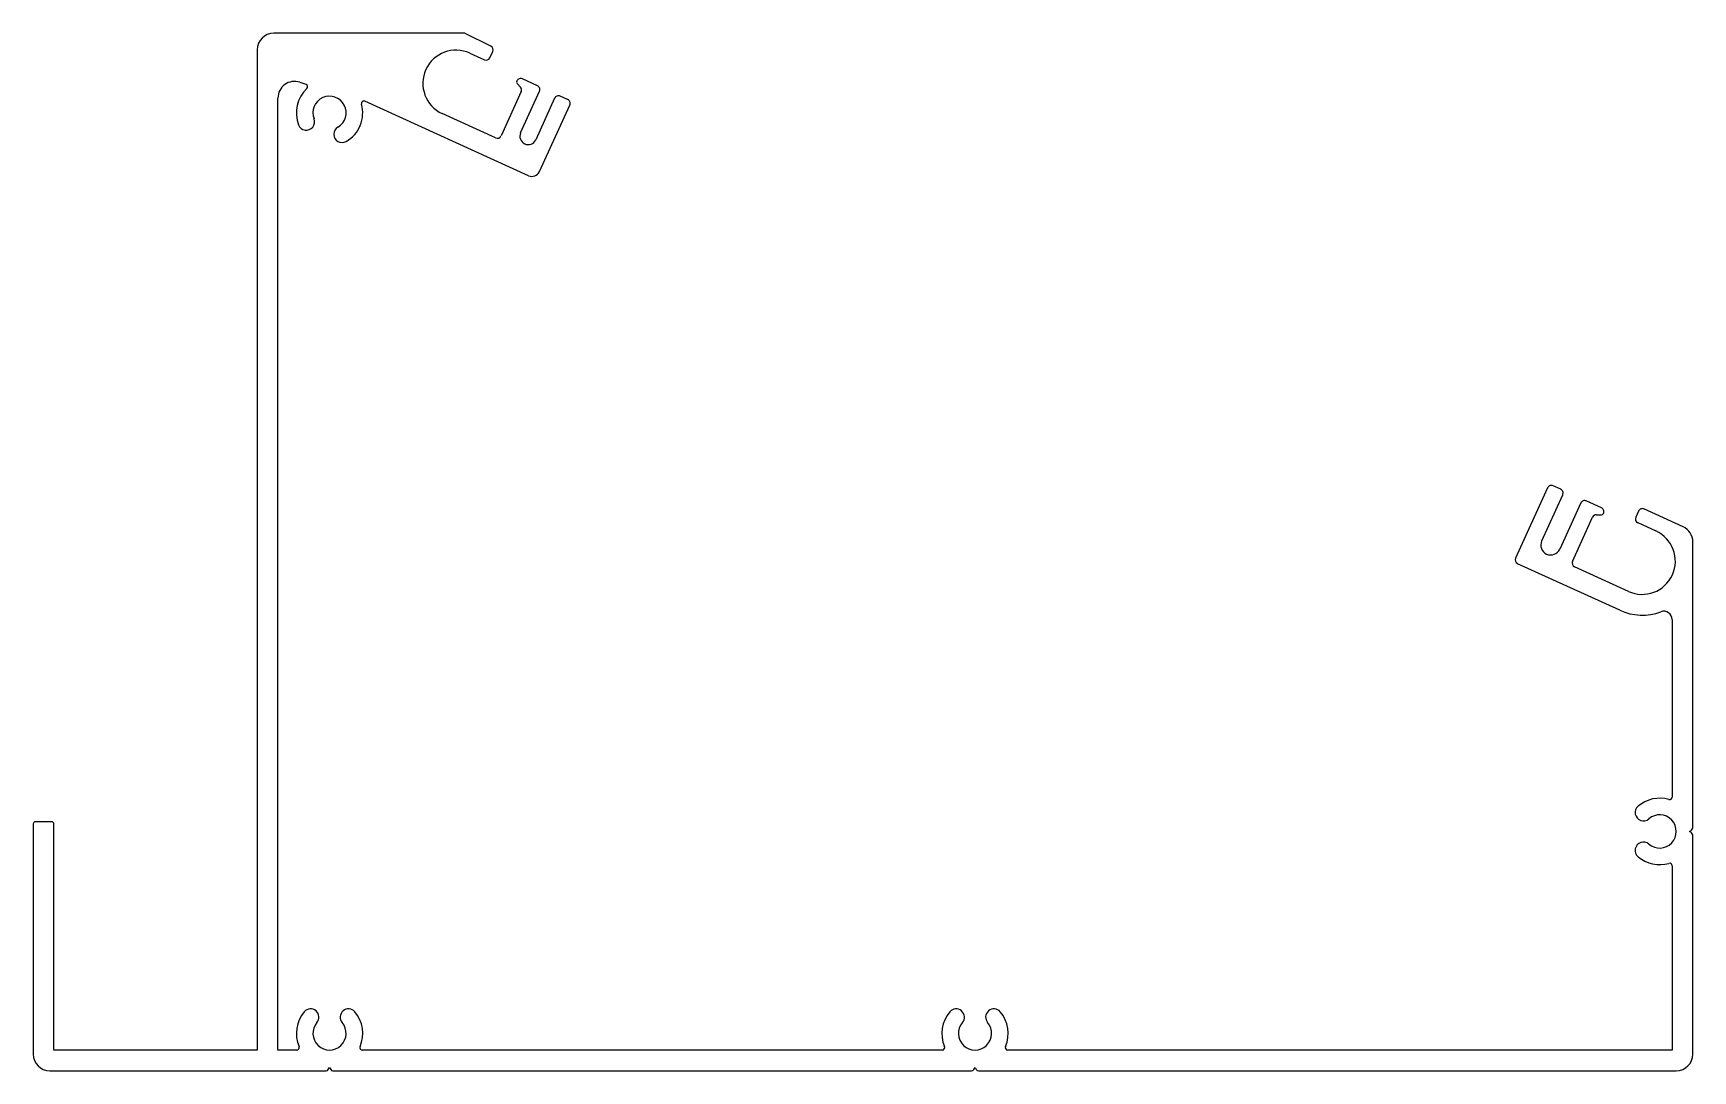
# Model space of a CAD drawing. Extents: x -78 to 122, y -35 to 90.
import ezdxf

# ---------------------------------------------------------------- set-up
doc = ezdxf.new("R2010")
doc.units = 0
doc.layers.get('0').update_dxf_attribs({"linetype": 'CONTINUOUS'})

msp = doc.modelspace()

# ---------------------------------------------------------------- linework, layer by layer
for p, q in [((-26.52, 89.6), (-49.47, 89.6)), ((-23.31, 88.04), (-26.41, 89.57)), ((-51.47, 87.6), (-51.47, -32.9)), ((-25.84, 87.19), (-24.08, 86.38)), ((-23.42, 86.63), (-23.07, 87.38)), ((-17.69, 83.26), (-19.51, 84.09)), ((-46.35, 83.69), (-45.59, 83.44)), ((-19.65, 82.56), (-22.08, 77.23)), ((-20.17, 83.84), (-20.18, 83.82)), ((-20.14, 83.55), (-19.74, 83.1)), ((-19.72, 77.6), (-17.44, 82.6)), ((-14.05, 81.6), (-14.96, 82.02)), ((-48.97, -32.9), (-48.97, 81.79)), ((-18.78, 72.43), (-38.48, 81.41)), ((-15.62, 81.77), (-17.9, 76.77)), ((-17.45, 72.92), (-13.8, 80.94)), ((-22.75, 76.98), (-29.16, 79.91)), ((104.07, 34.83), (100.2, 26.35)), ((105.64, 34.66), (104.73, 35.07)), ((103.35, 28.43), (105.89, 34)), ((108.07, 33), (105.53, 27.44)), ((110.55, 32.42), (108.73, 33.25)), ((115.02, 32.03), (114.68, 31.29)), ((120.4, 30.13), (115.68, 32.28)), ((107.06, 25.97), (109.49, 31.3)), ((109.96, 31.59), (110.56, 31.59)), ((110.79, 31.73), (110.8, 31.76)), ((114.93, 30.63), (117.11, 29.63)), ((121.57, -6.05), (121.57, 28.31)), ((112.76, 20.08), (100.45, 25.69)), ((113.8, 22.35), (107.31, 25.31)), ((119.07, 18.96), (119.07, -2.44)), ((-78.47, -5.65), (-78.47, -33.4)), ((-76.22, -5.4), (-78.22, -5.4)), ((-75.97, -32.9), (-75.97, -5.65)), ((121.16, -6.57), (121.32, -6.48)), ((121.32, -6.66), (121.16, -6.57)), ((121.57, -33.4), (121.57, -7.09)), ((119.07, -10.7), (119.07, -32.9)), ((-51.47, -32.9), (-75.97, -32.9)), ((-46.7, -32.9), (-48.97, -32.9)), ((31.1, -32.9), (-38.8, -32.9)), ((119.07, -32.9), (39, -32.9)), ((-76.47, -35.4), (-43.16, -35.4)), ((-42.9, -35.25), (-42.75, -35)), ((-42.75, -35), (-42.61, -35.25)), ((-42.35, -35.4), (34.64, -35.4)), ((34.9, -35.25), (35.05, -35)), ((35.05, -35), (35.19, -35.25)), ((35.45, -35.4), (119.57, -35.4))]:
    msp.add_line(p, q)
for centre, radius, start, end in [((-49.47, 87.6), 2, 90, 180), ((-26.52, 89.35), 0.25, 63.7183, 90), ((-23.53, 87.59), 0.5, 335.4942, 63.7183), ((-27.5, 83.55), 4, 65.4942, 245.4942), ((-23.87, 86.84), 0.5, 245.4942, 335.4942), ((-19.71, 83.64), 0.5, 65.4942, 155.4942), ((-46.97, 81.79), 2, 71.955, 180), ((-42.75, 80.01), 4, 132.9492, 201.3414), ((-45.68, 83.15), 0.3, 312.9492, 71.955), ((-19.95, 83.72), 0.25, 155.4942, 221.8881), ((-20.11, 82.77), 0.5, 335.4942, 41.8881), ((-17.89, 82.81), 0.5, 335.4942, 65.4942), ((-15.16, 81.56), 0.5, 65.4942, 155.4942), ((-42.75, 80.01), 2, 300.2805, 201.3459), ((-42.75, 80.01), 4, 300.2805, 15.2139), ((-38.6, 81.13), 0.3, 65.4942, 195.2139), ((-14.25, 81.15), 0.5, 335.4942, 65.4942), ((-45.55, 78.91), 1, 201.3414, 21.3459), ((-41.24, 77.42), 1, 120.2805, 300.2805), ((-22.54, 77.44), 0.5, 245.4942, 335.4942), ((-18.81, 77.18), 1, 155.4942, 335.4942), ((-18.36, 73.34), 1, 245.4942, 335.4942), ((104.52, 34.62), 0.5, 65.4942, 155.4942), ((105.43, 34.2), 0.5, 335.4942, 65.4942), ((108.52, 32.79), 0.5, 65.4942, 155.4942), ((110.34, 31.96), 0.5, 335.4942, 65.4942), ((115.47, 31.82), 0.5, 65.4942, 155.4942), ((109.95, 31.09), 0.5, 89.1003, 155.4942), ((110.56, 31.84), 0.25, 269.1003, 335.4942), ((115.14, 31.08), 0.5, 155.4942, 245.4942), ((119.57, 28.31), 2, 360, 65.4942), ((104.44, 27.94), 1.2, 155.4942, 335.4942), ((115.46, 25.99), 4, 245.4942, 65.4942), ((100.66, 26.15), 0.5, 155.4942, 245.4942), ((107.52, 25.77), 0.5, 155.4942, 245.4942), ((115.46, 25.99), 6.5, 245.4942, 290.3629), ((118.07, 18.96), 1, 0, 110.3629), ((115.62, -4.29), 1, 130.5288, 310.5288), ((117.57, -6.57), 4, 73.7953, 130.5288), ((118.77, -2.44), 0.3, 253.7953, 0), ((-78.22, -5.65), 0.25, 90, 180), ((-76.22, -5.65), 0.25, 0, 90), ((117.57, -6.57), 2, 229.4712, 130.5288), ((115.62, -8.85), 1, 49.4712, 229.4712), ((121.07, -6.05), 0.5, 300, 0), ((121.07, -7.09), 0.5, 0, 60), ((117.57, -6.57), 4, 229.4712, 286.2047), ((118.77, -10.7), 0.3, 0, 106.2047), ((-45.03, -28.95), 1, 319.4712, 139.4712), ((-40.47, -28.95), 1, 40.5288, 220.5288), ((32.77, -28.95), 1, 319.4712, 139.4712), ((37.33, -28.95), 1, 40.5288, 220.5288), ((-42.75, -30.9), 4, 139.4712, 203.2877), ((-42.75, -30.9), 2, 139.4712, 40.5288), ((-42.75, -30.9), 4, 336.7123, 40.5288), ((35.05, -30.9), 4, 139.4712, 203.2877), ((35.05, -30.9), 2, 139.4712, 40.5288), ((35.05, -30.9), 4, 336.7123, 40.5288), ((-76.47, -33.4), 2, 180, 270), ((-46.7, -32.6), 0.3, 270, 23.2877), ((-38.8, -32.6), 0.3, 156.7123, 270), ((31.1, -32.6), 0.3, 270, 23.2877), ((39, -32.6), 0.3, 156.7123, 270), ((119.57, -33.4), 2, 270, 360), ((-43.16, -35.1), 0.3, 270, 330), ((-42.35, -35.1), 0.3, 210, 270), ((34.64, -35.1), 0.3, 270, 330), ((35.45, -35.1), 0.3, 210, 270)]:
    msp.add_arc(centre, radius, start, end)

doc.saveas('drawing.dxf')
